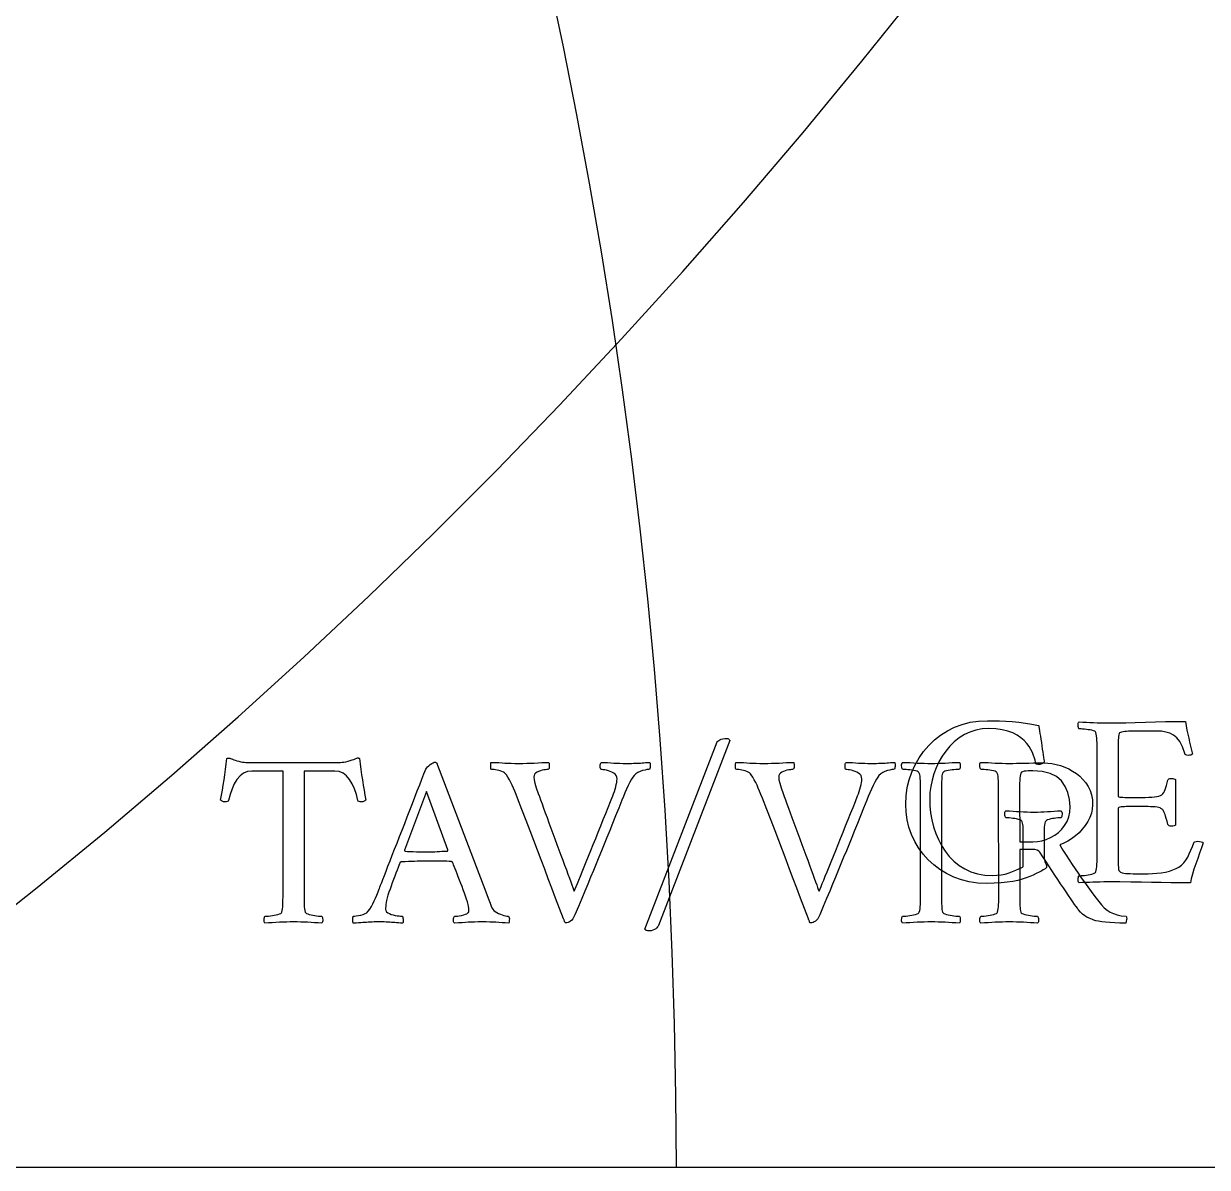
# Model space of a CAD drawing. Header units: millimetres. Extents: x -1 to 120, y -1 to 120.
# Drawn here: x 77.6 to 96.33, y 0 to 18.09 of the extents above; entities that cross this region are included whole.
import ezdxf

# ---------------------------------------------------------------- set-up
doc = ezdxf.new("R2010")
doc.units = ezdxf.units.MM
for name, color, linetype in [('CUT_OUTER', 1, 'Continuous'), ('ENGRAVE', 7, 'Continuous'), ('ENGRAVE_FINE', 8, 'Continuous'), ('TEXT', 5, 'Continuous')]:
    doc.layers.add(name, color=color, linetype=linetype)

msp = doc.modelspace()

# ---------------------------------------------------------------- linework, layer by layer
at = {"layer": 'CUT_OUTER'}
msp.add_lwpolyline([(0, 0), (120, 0), (120, 0)], dxfattribs=at)
msp.add_arc((0, 0), 120, 0, 90, dxfattribs=at)
at = {"layer": 'ENGRAVE'}
for points in [[(76.7292, 3.5691), (77.8092, 4.4245), (78.8796, 5.3023), (79.9401, 6.2021), (80.9904, 7.1238), (82.03, 8.0671), (83.0588, 9.0319), (84.0765, 10.0179), (85.0826, 11.0249), (86.0769, 12.0526), (87.0591, 13.1007), (88.029, 14.1691), (88.9862, 15.2573), (89.9305, 16.3653), (90.8617, 17.4925), (91.7794, 18.6388)], [(0, 0), (120, 0)]]:
    msp.add_lwpolyline(points, dxfattribs=at)
for radius in [116.16, 110.4, 104.88]:
    msp.add_arc((0, 0), radius, 0, 90, dxfattribs=at)
at = {"layer": 'ENGRAVE_FINE'}
for radius in [100.1586, 87.9254]:
    msp.add_arc((0, 0), radius, 0, 90, dxfattribs=at)
at = {"layer": 'TEXT'}
for points in [[(93.4146, 5.1831), (93.4146, 5.189), (93.4146, 5.1949), (93.4146, 5.2008), (93.4146, 5.2066), (93.4146, 5.2125), (93.4146, 5.2184), (93.4146, 5.2243), (93.4146, 5.2301), (93.4145, 5.2665), (93.4142, 5.3011), (93.4135, 5.3341), (93.4127, 5.3653), (93.4111, 5.3943), (93.4083, 5.4206), (93.4042, 5.4443), (93.399, 5.4652), (93.3937, 5.4763), (93.3818, 5.4862), (93.3634, 5.4949), (93.3383, 5.5024), (93.3096, 5.5088), (93.2805, 5.5142), (93.2508, 5.5186), (93.2207, 5.522), (93.1927, 5.5246), (93.1693, 5.5264), (93.1506, 5.5275), (93.1365, 5.5279), (93.1312, 5.5372), (93.1272, 5.5494), (93.1244, 5.5646), (93.1228, 5.5827), (93.1229, 5.6008), (93.1252, 5.616), (93.1298, 5.6283), (93.1365, 5.6376), (93.1948, 5.6354), (93.2521, 5.6327), (93.3084, 5.6295), (93.3637, 5.6258), (93.4186, 5.6224), (93.4734, 5.6199), (93.5283, 5.6185), (93.5831, 5.618), (93.639, 5.6185), (93.6933, 5.6199), (93.7458, 5.6224), (93.7966, 5.6258), (93.8476, 5.6295), (93.9009, 5.6327), (93.9564, 5.6354), (94.014, 5.6376), (94.0207, 5.6283), (94.0253, 5.616), (94.0276, 5.6008), (94.0277, 5.5827), (94.0261, 5.5646), (94.0233, 5.5494), (94.0193, 5.5372), (94.014, 5.5279), (94.0001, 5.5275), (93.9817, 5.5264), (93.9589, 5.5246), (93.9317, 5.522), (93.9029, 5.5186), (93.8749, 5.5142), (93.848, 5.5088), (93.8221, 5.5024), (93.7993, 5.4949), (93.7819, 5.4862), (93.7699, 5.4763), (93.7633, 5.4652), (93.7563, 5.44), (93.7511, 5.4113), (93.7475, 5.3793), (93.7457, 5.3438), (93.7448, 5.3058), (93.7442, 5.2664), (93.7438, 5.2255), (93.7437, 5.1831), (93.7437, 4.9128), (93.7449, 4.8835), (93.7486, 4.858), (93.7547, 4.8364), (93.7633, 4.8188), (93.7719, 4.8031), (93.778, 4.7875), (93.7817, 4.7718), (93.7829, 4.7561), (93.7821, 4.7485), (93.7799, 4.7414), (93.7763, 4.7348), (93.7711, 4.7287), (93.7628, 4.7219), (93.7496, 4.713), (93.7315, 4.7023), (93.7085, 4.6895), (93.6657, 4.6678), (93.6198, 4.6455), (93.5707, 4.6227), (93.5185, 4.5994), (93.4612, 4.5769), (93.397, 4.5563), (93.326, 4.5377), (93.2482, 4.5211), (93.1611, 4.5074), (93.0626, 4.4976), (92.9525, 4.4917), (92.831, 4.4898), (92.6929, 4.496), (92.5606, 4.5147), (92.4343, 4.5459), (92.3139, 4.5896), (92.2004, 4.6442), (92.095, 4.7081), (91.9976, 4.7814), (91.9084, 4.8639), (91.8281, 4.9542), (91.7576, 5.0509), (91.6969, 5.154), (91.6459, 5.2634), (91.6057, 5.3779), (91.5769, 5.496), (91.5596, 5.6178), (91.5539, 5.7433), (91.5599, 5.8764), (91.5779, 6.0053), (91.6079, 6.1301), (91.6498, 6.2506), (91.7026, 6.3658), (91.7649, 6.4744), (91.8368, 6.5764), (91.9182, 6.6718), (92.0084, 6.7588), (92.1067, 6.8358), (92.2131, 6.9028), (92.3276, 6.9597), (92.4489, 7.0051), (92.5758, 7.0375), (92.7084, 7.057), (92.8466, 7.0635), (92.9417, 7.0625), (93.0391, 7.0596), (93.1386, 7.0547), (93.2403, 7.0478), (93.3435, 7.038), (93.4475, 7.0243), (93.5521, 7.0067), (93.6575, 6.9851), (93.6584, 6.9801), (93.661, 6.9651), (93.6652, 6.94), (93.6712, 6.9048), (93.6782, 6.863), (93.6854, 6.8177), (93.6929, 6.769), (93.7006, 6.7168), (93.7083, 6.6642), (93.7158, 6.614), (93.723, 6.5662), (93.73, 6.5209), (93.736, 6.4814), (93.7403, 6.4509), (93.7429, 6.4295), (93.7437, 6.4171), (93.7437, 6.4093), (93.7398, 6.4015), (93.732, 6.3936), (93.7202, 6.3858), (93.7062, 6.3789), (93.6918, 6.374), (93.6769, 6.3711), (93.6614, 6.3701), (93.6482, 6.3708), (93.636, 6.3731), (93.6247, 6.3767), (93.6144, 6.3819), (93.6092, 6.4064), (93.6012, 6.4367), (93.5906, 6.4729), (93.5772, 6.5151), (93.5596, 6.5606), (93.5361, 6.6071), (93.5067, 6.6546), (93.4714, 6.7031), (93.429, 6.7502), (93.3779, 6.7937), (93.3183, 6.8335), (93.2501, 6.8696), (93.1718, 6.8996), (93.0817, 6.921), (92.9798, 6.9339), (92.8662, 6.9381), (92.7629, 6.9321), (92.6645, 6.9141), (92.5709, 6.8842), (92.4823, 6.8422), (92.3992, 6.79), (92.3222, 6.7295), (92.2513, 6.6607), (92.1865, 6.5836), (92.1285, 6.5001), (92.0778, 6.4122), (92.0345, 6.3199), (91.9985, 6.2232), (91.9702, 6.1242), (91.95, 6.0249), (91.9379, 5.9254), (91.9339, 5.8256), (91.9377, 5.7144), (91.949, 5.6043), (91.968, 5.4951), (91.9946, 5.3868), (92.0289, 5.2817), (92.071, 5.1817), (92.1209, 5.0868), (92.1787, 4.9971), (92.2443, 4.9143), (92.3178, 4.8404), (92.3991, 4.7752), (92.4882, 4.7189), (92.5853, 4.6735), (92.6904, 4.6411), (92.8037, 4.6216), (92.925, 4.6151), (92.9973, 4.6177), (93.0655, 4.6254), (93.1295, 4.6382), (93.1894, 4.6562), (93.2453, 4.6769), (93.2976, 4.6979), (93.3462, 4.719), (93.3911, 4.7405), (93.3998, 4.7448), (93.4063, 4.7498), (93.4106, 4.7555), (93.4127, 4.762), (93.4135, 4.7692), (93.4142, 4.7772), (93.4145, 4.7859), (93.4146, 4.7953)], [(94.7505, 7.0282), (94.8891, 7.029), (95.0345, 7.0312), (95.1868, 7.0349), (95.3459, 7.04), (95.5075, 7.0451), (95.6672, 7.0488), (95.8248, 7.051), (95.9806, 7.0517), (95.9911, 6.9807), (96.0031, 6.9127), (96.0165, 6.8476), (96.0315, 6.7854), (96.0469, 6.7242), (96.0618, 6.662), (96.0763, 6.5988), (96.0902, 6.5346), (96.0787, 6.5261), (96.0638, 6.52), (96.0454, 6.5163), (96.0236, 6.5151), (96.0011, 6.5168), (95.9845, 6.5219), (95.9737, 6.5305), (95.9688, 6.5425), (95.9343, 6.6475), (95.8934, 6.7315), (95.8461, 6.7944), (95.7925, 6.8363), (95.7333, 6.8637), (95.6691, 6.8833), (95.6001, 6.895), (95.5261, 6.899), (95.1971, 6.899), (95.1829, 6.8988), (95.1638, 6.8985), (95.1398, 6.8979), (95.1109, 6.897), (95.08, 6.8957), (95.0502, 6.8936), (95.0213, 6.8908), (94.9934, 6.8872), (94.9689, 6.8826), (94.9503, 6.8764), (94.9375, 6.8689), (94.9307, 6.8598), (94.9254, 6.8387), (94.9214, 6.8147), (94.9186, 6.7878), (94.917, 6.7579), (94.9161, 6.7264), (94.9155, 6.6943), (94.9151, 6.6617), (94.915, 6.6287), (94.915, 6.6157), (94.915, 6.6042), (94.915, 6.5941), (94.915, 6.5856), (94.915, 5.8726), (94.9182, 5.8655), (94.9277, 5.8599), (94.9437, 5.8557), (94.9659, 5.853), (94.9921, 5.8513), (95.0198, 5.8501), (95.0489, 5.8493), (95.0795, 5.8491), (95.2793, 5.8491), (95.3441, 5.8496), (95.4013, 5.8511), (95.4508, 5.8535), (95.4928, 5.8569), (95.5285, 5.8621), (95.5589, 5.8697), (95.5843, 5.8797), (95.6045, 5.8922), (95.6211, 5.9076), (95.6358, 5.9265), (95.6486, 5.9487), (95.6593, 5.9745), (95.6694, 6.0043), (95.6799, 6.0391), (95.6909, 6.0788), (95.7024, 6.1233), (95.7073, 6.1353), (95.7181, 6.1439), (95.7347, 6.149), (95.7573, 6.1507), (95.7791, 6.1495), (95.7974, 6.1458), (95.8124, 6.1397), (95.8239, 6.1312), (95.8239, 5.4103), (95.8141, 5.4035), (95.8004, 5.3986), (95.7827, 5.3957), (95.7612, 5.3947), (95.7399, 5.3964), (95.723, 5.4015), (95.7105, 5.4101), (95.7024, 5.4221), (95.6893, 5.4731), (95.6774, 5.5166), (95.6668, 5.5525), (95.6574, 5.5808), (95.6488, 5.6033), (95.6407, 5.6219), (95.6331, 5.6366), (95.626, 5.6474), (95.6188, 5.6558), (95.6108, 5.6635), (95.6022, 5.6705), (95.5927, 5.6767), (95.5798, 5.684), (95.5604, 5.69), (95.5347, 5.6947), (95.5026, 5.6983), (95.4665, 5.701), (95.4287, 5.7032), (95.3891, 5.7049), (95.3479, 5.7061), (95.3064, 5.707), (95.2661, 5.7076), (95.2271, 5.7079), (95.1892, 5.7081), (95.1629, 5.7079), (95.1349, 5.7076), (95.1051, 5.707), (95.0737, 5.7061), (95.0425, 5.7049), (95.0134, 5.7032), (94.9866, 5.701), (94.962, 5.6983), (94.9415, 5.6945), (94.9268, 5.689), (94.918, 5.6818), (94.915, 5.6728), (94.915, 4.9442), (94.915, 4.9398), (94.915, 4.9344), (94.915, 4.928), (94.915, 4.9207), (94.9151, 4.8913), (94.9155, 4.858), (94.9161, 4.8208), (94.917, 4.7796), (94.9188, 4.7412), (94.9224, 4.7121), (94.9276, 4.6922), (94.9346, 4.6817), (94.9553, 4.6693), (94.9782, 4.6597), (95.0033, 4.6527), (95.0306, 4.6484), (95.063, 4.6458), (95.1035, 4.644), (95.1521, 4.6429), (95.2088, 4.6425), (95.3929, 4.6425), (95.4613, 4.6442), (95.5291, 4.6494), (95.5964, 4.658), (95.6632, 4.67), (95.7264, 4.6851), (95.7827, 4.7033), (95.8322, 4.7243), (95.8748, 4.7483), (95.9174, 4.7788), (95.9551, 4.8154), (95.9879, 4.8581), (96.0158, 4.907), (96.041, 4.96), (96.0658, 5.0152), (96.09, 5.0726), (96.1137, 5.1322), (96.1201, 5.1425), (96.1314, 5.1498), (96.1475, 5.1542), (96.1686, 5.1557), (96.2009, 5.1542), (96.2274, 5.1498), (96.2479, 5.1425), (96.2626, 5.1322), (96.2346, 5.0526), (96.2053, 4.9706), (96.1748, 4.8861), (96.1431, 4.7992), (96.1136, 4.7143), (96.0898, 4.6357), (96.0715, 4.5635), (96.0589, 4.4976), (95.9044, 4.4981), (95.7504, 4.4995), (95.5969, 4.502), (95.4439, 4.5054), (95.2862, 4.5089), (95.1187, 4.5113), (94.9415, 4.5128), (94.7544, 4.5133), (94.6895, 4.5129), (94.6281, 4.5118), (94.57, 4.51), (94.5154, 4.5074), (94.4621, 4.5048), (94.4077, 4.503), (94.3524, 4.5019), (94.2961, 4.5015), (94.2893, 4.5108), (94.2848, 4.5231), (94.2825, 4.5382), (94.2824, 4.5563), (94.2839, 4.5745), (94.2868, 4.5896), (94.2908, 4.6019), (94.2961, 4.6112), (94.3103, 4.6116), (94.3294, 4.6127), (94.3534, 4.6145), (94.3822, 4.6171), (94.4132, 4.6206), (94.4435, 4.6254), (94.473, 4.6314), (94.5017, 4.6386), (94.5268, 4.6467), (94.5453, 4.6553), (94.5572, 4.6643), (94.5625, 4.6739), (94.5694, 4.6991), (94.5747, 4.7277), (94.5782, 4.7598), (94.5801, 4.7953), (94.5809, 4.8333), (94.5815, 4.8727), (94.5819, 4.9136), (94.582, 4.9559), (94.582, 6.5895), (94.5819, 6.632), (94.5815, 6.6732), (94.5809, 6.7133), (94.5801, 6.7521), (94.5782, 6.7884), (94.5747, 6.8211), (94.5694, 6.8501), (94.5625, 6.8755), (94.5572, 6.8865), (94.5453, 6.896), (94.5268, 6.9041), (94.5017, 6.9107), (94.473, 6.9162), (94.4435, 6.921), (94.4132, 6.925), (94.3822, 6.9283), (94.3534, 6.9309), (94.3294, 6.9328), (94.3103, 6.9339), (94.2961, 6.9342), (94.2908, 6.9435), (94.2868, 6.9558), (94.2839, 6.9709), (94.2824, 6.9891), (94.2825, 7.0072), (94.2848, 7.0224), (94.2893, 7.0346), (94.2961, 7.0439), (94.3546, 7.0418), (94.4126, 7.0395), (94.4701, 7.0369), (94.5272, 7.0341), (94.5838, 7.0315), (94.6398, 7.0297), (94.6954, 7.0286), (94.7505, 7.0282)], [(88.7216, 6.7837), (88.7326, 6.7828), (88.7421, 6.7802), (88.7502, 6.7759), (88.7568, 6.77), (88.7622, 6.7635), (88.7666, 6.7577), (88.77, 6.7527), (88.7725, 6.7484), (87.6443, 3.826), (87.6385, 3.8154), (87.6291, 3.803), (87.616, 3.7889), (87.5992, 3.7731), (87.5788, 3.7586), (87.5547, 3.7482), (87.5269, 3.7419), (87.4954, 3.7398), (87.4757, 3.7407), (87.4597, 3.7433), (87.4473, 3.7475), (87.4386, 3.7535), (87.4326, 3.7595), (87.4283, 3.7638), (87.4257, 3.7664), (87.4249, 3.7672), (88.5688, 6.7288), (88.5731, 6.7337), (88.582, 6.7406), (88.5956, 6.7494), (88.6138, 6.7602), (88.636, 6.7704), (88.6613, 6.7778), (88.6898, 6.7822), (88.7216, 6.7837)], [(82.6104, 6.4037), (82.6356, 6.4049), (82.6642, 6.4086), (82.6963, 6.4147), (82.7318, 6.4233), (82.7666, 6.4328), (82.7965, 6.4419), (82.8214, 6.4504), (82.8415, 6.4585), (82.856, 6.4654), (82.868, 6.4703), (82.8775, 6.4732), (82.8846, 6.4742), (82.8907, 6.4737), (82.8973, 6.4722), (82.9044, 6.4698), (82.912, 6.4664), (82.9222, 6.3789), (82.9331, 6.293), (82.9447, 6.2085), (82.9571, 6.1255), (82.9702, 6.044), (82.984, 5.9639), (82.9986, 5.8853), (83.0139, 5.8082), (83.0092, 5.8041), (83.0031, 5.7994), (82.9955, 5.7943), (82.9865, 5.7886), (82.9762, 5.7837), (82.9649, 5.7808), (82.9527, 5.7798), (82.9394, 5.7808), (82.9199, 5.782), (82.9042, 5.7857), (82.8924, 5.7918), (82.8846, 5.8004), (82.8618, 5.8961), (82.8327, 5.9835), (82.7972, 6.0626), (82.7553, 6.1334), (82.7068, 6.1916), (82.6515, 6.2333), (82.5893, 6.2582), (82.5203, 6.2666), (82.0345, 6.2666), (82.0345, 4.3157), (82.0346, 4.2733), (82.035, 4.2324), (82.0356, 4.193), (82.0365, 4.1551), (82.0383, 4.1196), (82.0419, 4.0875), (82.0471, 4.0589), (82.0541, 4.0336), (82.061, 4.0241), (82.0737, 4.015), (82.0923, 4.0065), (82.1168, 3.9984), (82.1446, 3.9912), (82.1731, 3.9852), (82.2024, 3.9804), (82.2324, 3.9768), (82.2604, 3.9743), (82.2838, 3.9724), (82.3025, 3.9713), (82.3166, 3.971), (82.3218, 3.9617), (82.3259, 3.9494), (82.3287, 3.9342), (82.3303, 3.9161), (82.3302, 3.898), (82.3278, 3.8828), (82.3233, 3.8706), (82.3166, 3.8613), (82.2584, 3.8651), (82.2015, 3.8686), (82.1458, 3.8719), (82.0913, 3.875), (82.0371, 3.8775), (81.9821, 3.8794), (81.9264, 3.8805), (81.87, 3.8809), (81.8149, 3.8805), (81.7593, 3.8794), (81.7033, 3.8775), (81.6467, 3.875), (81.5896, 3.8719), (81.5321, 3.8686), (81.4741, 3.8651), (81.4156, 3.8613), (81.4088, 3.8706), (81.4043, 3.8828), (81.402, 3.898), (81.4019, 3.9161), (81.4034, 3.9342), (81.4063, 3.9494), (81.4103, 3.9617), (81.4156, 3.971), (81.4298, 3.9713), (81.4489, 3.9724), (81.4729, 3.9743), (81.5018, 3.9768), (81.5327, 3.9804), (81.563, 3.9852), (81.5925, 3.9912), (81.6212, 3.9984), (81.6463, 4.0065), (81.6648, 4.015), (81.6767, 4.0241), (81.682, 4.0336), (81.6889, 4.0589), (81.6942, 4.0875), (81.6977, 4.1196), (81.6996, 4.1551), (81.7004, 4.193), (81.7011, 4.2324), (81.7014, 4.2733), (81.7015, 4.3157), (81.7015, 6.2666), (81.2079, 6.2666), (81.1389, 6.2582), (81.0767, 6.2333), (81.0214, 6.1916), (80.9729, 6.1334), (80.9308, 6.0626), (80.8946, 5.9835), (80.8642, 5.8961), (80.8397, 5.8004), (80.8319, 5.7918), (80.8201, 5.7857), (80.8045, 5.782), (80.7849, 5.7808), (80.7718, 5.7798), (80.7599, 5.7808), (80.7492, 5.7837), (80.7398, 5.7886), (80.7316, 5.7943), (80.7246, 5.7994), (80.7189, 5.8041), (80.7144, 5.8082), (80.7295, 5.8853), (80.7437, 5.9639), (80.757, 6.044), (80.7692, 6.1255), (80.7807, 6.2085), (80.7917, 6.293), (80.8022, 6.3789), (80.8123, 6.4664), (80.8226, 6.4694), (80.8338, 6.4708), (80.8461, 6.4704), (80.8593, 6.4683), (80.8723, 6.4652), (80.8838, 6.4619), (80.8938, 6.4584), (80.9024, 6.4546), (80.9219, 6.4466), (80.945, 6.4384), (80.9718, 6.43), (81.0023, 6.4213), (81.0335, 6.4136), (81.0625, 6.4081), (81.0893, 6.4048), (81.1139, 6.4037)], [(83.2254, 4.4058), (83.2277, 4.4118), (83.2347, 4.4298), (83.2464, 4.4598), (83.2626, 4.5018), (83.2828, 4.554), (83.3062, 4.6149), (83.3328, 4.6843), (83.3625, 4.7623), (83.395, 4.8469), (83.4296, 4.9361), (83.4665, 5.03), (83.5055, 5.1286), (83.5458, 5.2302), (83.5863, 5.3332), (83.6271, 5.4378), (83.6681, 5.5438), (83.7089, 5.6494), (83.7489, 5.7529), (83.7882, 5.8541), (83.8267, 5.9532), (83.8638, 6.0482), (83.8987, 6.1373), (83.9314, 6.2205), (83.9619, 6.2979), (83.9721, 6.3141), (83.9869, 6.3312), (84.0063, 6.3493), (84.0304, 6.3684), (84.0553, 6.3856), (84.077, 6.3978), (84.0955, 6.4051), (84.1108, 6.4076), (84.1143, 6.4075), (84.1171, 6.4071), (84.1192, 6.4065), (84.1205, 6.4056), (84.1219, 6.4045), (84.124, 6.4032), (84.1268, 6.4016), (84.1303, 6.3998), (84.9099, 4.3549), (84.9483, 4.254), (84.9775, 4.1786), (84.9973, 4.1286), (85.0078, 4.1041), (85.02, 4.0833), (85.0367, 4.064), (85.0582, 4.0461), (85.0842, 4.0297), (85.1126, 4.0151), (85.141, 4.0028), (85.1694, 3.9926), (85.1978, 3.9847), (85.2237, 3.9787), (85.2444, 3.9744), (85.2599, 3.9718), (85.2703, 3.971), (85.2769, 3.9598), (85.2811, 3.946), (85.2828, 3.9295), (85.2821, 3.9102), (85.2801, 3.8917), (85.2781, 3.8774), (85.2762, 3.8673), (85.2742, 3.8613), (85.2189, 3.8651), (85.1665, 3.8686), (85.117, 3.8719), (85.0705, 3.875), (85.0233, 3.8775), (84.9716, 3.8794), (84.9155, 3.8805), (84.8551, 3.8809), (84.7913, 3.8805), (84.7331, 3.8794), (84.6806, 3.8775), (84.6337, 3.875), (84.5868, 3.8719), (84.5343, 3.8686), (84.4762, 3.8651), (84.4124, 3.8613), (84.4057, 3.8706), (84.4011, 3.8828), (84.3988, 3.898), (84.3987, 3.9161), (84.4005, 3.9342), (84.4041, 3.9494), (84.4093, 3.9617), (84.4163, 3.971), (84.4364, 3.9718), (84.4614, 3.9744), (84.4912, 3.9787), (84.526, 3.9847), (84.5603, 3.9921), (84.5887, 4.0008), (84.6112, 4.0107), (84.6279, 4.0219), (84.6347, 4.0312), (84.6396, 4.0434), (84.6425, 4.0586), (84.6435, 4.0767), (84.6419, 4.0974), (84.6372, 4.1242), (84.6292, 4.1572), (84.6181, 4.1962), (84.6045, 4.2397), (84.5892, 4.2858), (84.5722, 4.3347), (84.5534, 4.3862), (84.5338, 4.4387), (84.5142, 4.4905), (84.4947, 4.5416), (84.4751, 4.5919), (84.4563, 4.6396), (84.4393, 4.6829), (84.424, 4.7219), (84.4104, 4.7564), (84.3993, 4.7847), (84.3913, 4.8049), (84.3866, 4.817), (84.385, 4.821), (84.3845, 4.8215), (84.383, 4.823), (84.3806, 4.8254), (84.3771, 4.8289), (84.3732, 4.8323), (84.3693, 4.8347), (84.3654, 4.8362), (84.3615, 4.8367), (84.3304, 4.8384), (84.2959, 4.8396), (84.2579, 4.8404), (84.2165, 4.8406), (84.1742, 4.8406), (84.1333, 4.8406), (84.0939, 4.8406), (84.0559, 4.8406), (84.0461, 4.8406), (84.0363, 4.8406), (84.0265, 4.8406), (84.0167, 4.8406), (84.0072, 4.8406), (83.9981, 4.8406), (83.9896, 4.8406), (83.9815, 4.8406), (83.9249, 4.8405), (83.8728, 4.8401), (83.825, 4.8395), (83.7817, 4.8387), (83.7376, 4.8373), (83.6877, 4.8352), (83.6318, 4.8324), (83.5701, 4.8289), (83.5679, 4.8285), (83.5653, 4.8274), (83.5621, 4.8256), (83.5584, 4.823), (83.555, 4.8204), (83.5525, 4.8186), (83.5511, 4.8175), (83.5506, 4.8171), (83.5487, 4.8122), (83.5432, 4.7975), (83.534, 4.773), (83.5212, 4.7388), (83.5058, 4.6978), (83.4889, 4.6531), (83.4705, 4.6047), (83.4507, 4.5527), (83.4307, 4.4997), (83.412, 4.4484), (83.3945, 4.3988), (83.3782, 4.3509), (83.3622, 4.3039), (83.3493, 4.2608), (83.3396, 4.2217), (83.3331, 4.1864), (83.3289, 4.1548), (83.3258, 4.1267), (83.324, 4.1019), (83.3234, 4.0806), (83.3271, 4.0602), (83.3385, 4.042), (83.3575, 4.0259), (83.3841, 4.0121), (83.4147, 4.0005), (83.4458, 3.991), (83.4774, 3.9838), (83.5094, 3.9788), (83.5387, 3.9754), (83.5618, 3.9729), (83.5788, 3.9714), (83.5897, 3.971), (83.5934, 3.965), (83.5966, 3.9548), (83.5993, 3.9405), (83.6015, 3.922), (83.6027, 3.9028), (83.6025, 3.8862), (83.6008, 3.8724), (83.5976, 3.8613), (83.5617, 3.8632), (83.5285, 3.8652), (83.498, 3.8671), (83.4703, 3.8691), (83.4438, 3.8711), (83.4174, 3.873), (83.3909, 3.875), (83.3645, 3.8769), (83.336, 3.8787), (83.3033, 3.8799), (83.2664, 3.8806), (83.2254, 3.8809), (83.184, 3.8806), (83.1461, 3.8799), (83.1116, 3.8787), (83.0805, 3.8769), (83.0511, 3.875), (83.0217, 3.873), (82.9923, 3.8711), (82.9629, 3.8691), (82.9316, 3.8671), (82.8964, 3.8652), (82.8572, 3.8632), (82.8141, 3.8613), (82.8107, 3.8673), (82.8082, 3.8774), (82.8067, 3.8917), (82.8063, 3.9102), (82.8067, 3.9295), (82.8082, 3.946), (82.8107, 3.9598), (82.8141, 3.971), (82.8348, 3.9721), (82.8616, 3.9754), (82.8945, 3.9809), (82.9336, 3.9886), (82.9721, 3.9987), (83.0036, 4.0116), (83.028, 4.0271), (83.0452, 4.0454), (83.0735, 4.0837), (83.0996, 4.1242), (83.1234, 4.1669), (83.1451, 4.2119), (83.1656, 4.2585), (83.1858, 4.3064), (83.2057, 4.3555), (83.2254, 4.4058)], [(85.4348, 6.388), (85.497, 6.3884), (85.5582, 6.3895), (85.6185, 6.3913), (85.6777, 6.3939), (85.7362, 6.3967), (85.7943, 6.3993), (85.8518, 6.4016), (85.9088, 6.4037), (85.9122, 6.394), (85.9142, 6.3807), (85.9151, 6.3636), (85.9147, 6.343), (85.9131, 6.323), (85.9103, 6.3082), (85.9063, 6.2985), (85.901, 6.294), (85.8906, 6.2934), (85.8751, 6.2915), (85.8544, 6.2885), (85.8285, 6.2842), (85.8005, 6.2783), (85.7732, 6.2705), (85.7466, 6.2607), (85.7208, 6.2489), (85.6985, 6.2344), (85.6826, 6.2161), (85.6731, 6.1942), (85.6699, 6.1686), (85.6743, 6.129), (85.6875, 6.0726), (85.7096, 5.9997), (85.7404, 5.9101), (85.7574, 5.8634), (85.7771, 5.8097), (85.7995, 5.7489), (85.8246, 5.6809), (85.8517, 5.6076), (85.88, 5.5306), (85.9095, 5.4499), (85.9402, 5.3656), (85.9717, 5.2794), (86.0034, 5.1932), (86.0353, 5.107), (86.0675, 5.0208), (86.0991, 4.9364), (86.1292, 4.8553), (86.1579, 4.7777), (86.185, 4.7035), (86.2102, 4.6343), (86.233, 4.5718), (86.2533, 4.5158), (86.2712, 4.4665), (86.286, 4.4257), (86.2972, 4.3955), (86.3046, 4.3758), (86.3084, 4.3666), (86.3145, 4.38), (86.3251, 4.4043), (86.34, 4.4397), (86.3594, 4.4861), (86.3822, 4.5416), (86.4078, 4.6041), (86.4361, 4.6738), (86.4671, 4.7505), (86.5003, 4.8329), (86.5351, 4.9195), (86.5717, 5.0102), (86.6101, 5.105), (86.6494, 5.2024), (86.6889, 5.3004), (86.7287, 5.3992), (86.7687, 5.4987), (86.8083, 5.5972), (86.8466, 5.6927), (86.8837, 5.7852), (86.9195, 5.8748), (86.9328, 5.9086), (86.945, 5.9434), (86.9563, 5.9791), (86.9666, 6.0158), (86.9751, 6.0516), (86.9812, 6.0844), (86.9849, 6.1143), (86.9861, 6.1412), (86.9828, 6.1706), (86.9729, 6.196), (86.9564, 6.2176), (86.9333, 6.2352), (86.9063, 6.2497), (86.8784, 6.2617), (86.8495, 6.2712), (86.8196, 6.2783), (86.7916, 6.2835), (86.7682, 6.2871), (86.7495, 6.2893), (86.7354, 6.2901), (86.7286, 6.2963), (86.7237, 6.3072), (86.7207, 6.3228), (86.7198, 6.343), (86.7207, 6.3636), (86.7237, 6.3807), (86.7286, 6.394), (86.7354, 6.4037), (86.7876, 6.4016), (86.8383, 6.3993), (86.8875, 6.3967), (86.9352, 6.3939), (86.983, 6.3913), (87.0322, 6.3895), (87.0829, 6.3884), (87.135, 6.388), (87.1777, 6.3881), (87.2158, 6.3885), (87.2492, 6.3891), (87.278, 6.39), (87.3043, 6.3911), (87.3304, 6.3924), (87.3562, 6.394), (87.3818, 6.3958), (87.4087, 6.3978), (87.4386, 6.3998), (87.4714, 6.4017), (87.5072, 6.4037), (87.5103, 6.3939), (87.5121, 6.3802), (87.5123, 6.3625), (87.5111, 6.341), (87.5089, 6.3204), (87.5062, 6.3057), (87.503, 6.2969), (87.4993, 6.294), (87.4838, 6.2928), (87.4606, 6.2891), (87.4299, 6.283), (87.3916, 6.2744), (87.3516, 6.2622), (87.3157, 6.245), (87.284, 6.223), (87.2564, 6.196), (87.2375, 6.1714), (87.2158, 6.1368), (87.1914, 6.0921), (87.1644, 6.0374), (87.1368, 5.9783), (87.111, 5.9204), (87.0869, 5.8637), (87.0645, 5.8082), (87.0127, 5.6797), (86.9631, 5.5565), (86.9157, 5.4388), (86.8706, 5.3264), (86.8267, 5.2177), (86.7834, 5.1109), (86.7406, 5.0061), (86.6982, 4.9033), (86.6557, 4.8005), (86.6125, 4.6957), (86.5686, 4.5889), (86.5239, 4.4802), (86.4774, 4.3676), (86.4279, 4.2491), (86.3755, 4.1247), (86.3202, 3.9945), (86.3041, 3.9602), (86.2874, 3.9318), (86.2699, 3.9093), (86.2516, 3.8926), (86.2329, 3.8806), (86.2139, 3.872), (86.1947, 3.8669), (86.1752, 3.8652), (86.1696, 3.8668), (86.1645, 3.8715), (86.1598, 3.8795), (86.1556, 3.8906), (86.1517, 3.9025), (86.1478, 3.9127), (86.1439, 3.9211), (86.14, 3.9279), (86.0764, 4.0955), (86.0151, 4.2574), (85.956, 4.4137), (85.8991, 4.5644), (85.843, 4.7129), (85.7864, 4.8627), (85.7294, 5.0136), (85.6718, 5.1658), (85.6122, 5.3225), (85.5489, 5.487), (85.482, 5.6594), (85.4113, 5.8396), (85.3899, 5.8949), (85.3687, 5.9473), (85.3478, 5.9967), (85.3271, 6.0433), (85.3059, 6.0873), (85.2835, 6.1295), (85.2599, 6.1696), (85.2351, 6.2078), (85.2233, 6.2227), (85.2076, 6.2362), (85.188, 6.2482), (85.1645, 6.2587), (85.1392, 6.2678), (85.1141, 6.2754), (85.0893, 6.2815), (85.0646, 6.2861), (85.0418, 6.2896), (85.022, 6.292), (85.0055, 6.2935), (84.9922, 6.294), (84.9905, 6.2973), (84.9892, 6.3072), (84.9885, 6.3237), (84.9883, 6.3469), (84.9885, 6.3703), (84.9892, 6.3875), (84.9905, 6.3987), (84.9922, 6.4037), (85.056, 6.4016), (85.1141, 6.3993), (85.1666, 6.3967), (85.2135, 6.3939), (85.2604, 6.3913), (85.3129, 6.3895), (85.3711, 6.3884), (85.4348, 6.388)], [(89.3092, 6.388), (89.3714, 6.3884), (89.4326, 6.3895), (89.4928, 6.3913), (89.552, 6.3939), (89.6106, 6.3967), (89.6686, 6.3993), (89.7261, 6.4016), (89.7832, 6.4037), (89.7865, 6.394), (89.7886, 6.3807), (89.7894, 6.3636), (89.7891, 6.343), (89.7875, 6.323), (89.7846, 6.3082), (89.7806, 6.2985), (89.7753, 6.294), (89.7649, 6.2934), (89.7494, 6.2915), (89.7287, 6.2885), (89.7029, 6.2842), (89.6748, 6.2783), (89.6475, 6.2705), (89.621, 6.2607), (89.5951, 6.2489), (89.5729, 6.2344), (89.5569, 6.2161), (89.5474, 6.1942), (89.5442, 6.1686), (89.5486, 6.129), (89.5618, 6.0726), (89.5839, 5.9997), (89.6147, 5.9101), (89.6317, 5.8634), (89.6515, 5.8097), (89.6739, 5.7489), (89.699, 5.6809), (89.726, 5.6076), (89.7543, 5.5306), (89.7838, 5.4499), (89.8145, 5.3656), (89.846, 5.2794), (89.8777, 5.1932), (89.9096, 5.107), (89.9418, 5.0208), (89.9734, 4.9364), (90.0035, 4.8553), (90.0322, 4.7777), (90.0594, 4.7035), (90.0846, 4.6343), (90.1073, 4.5718), (90.1277, 4.5158), (90.1455, 4.4665), (90.1604, 4.4257), (90.1715, 4.3955), (90.179, 4.3758), (90.1828, 4.3666), (90.1889, 4.38), (90.1994, 4.4043), (90.2143, 4.4397), (90.2337, 4.4861), (90.2566, 4.5416), (90.2822, 4.6041), (90.3104, 4.6738), (90.3414, 4.7505), (90.3746, 4.8329), (90.4095, 4.9195), (90.4461, 5.0102), (90.4844, 5.105), (90.5237, 5.2024), (90.5632, 5.3004), (90.603, 5.3992), (90.6431, 5.4987), (90.6826, 5.5972), (90.7209, 5.6927), (90.758, 5.7852), (90.7939, 5.8748), (90.8071, 5.9086), (90.8193, 5.9434), (90.8306, 5.9791), (90.8409, 6.0158), (90.8494, 6.0516), (90.8556, 6.0844), (90.8592, 6.1143), (90.8605, 6.1412), (90.8572, 6.1706), (90.8472, 6.196), (90.8307, 6.2176), (90.8076, 6.2352), (90.7806, 6.2497), (90.7527, 6.2617), (90.7238, 6.2712), (90.694, 6.2783), (90.6659, 6.2835), (90.6426, 6.2871), (90.6238, 6.2893), (90.6098, 6.2901), (90.6029, 6.2963), (90.598, 6.3072), (90.5951, 6.3228), (90.5941, 6.343), (90.5951, 6.3636), (90.598, 6.3807), (90.6029, 6.394), (90.6098, 6.4037), (90.6619, 6.4016), (90.7126, 6.3993), (90.7618, 6.3967), (90.8095, 6.3939), (90.8573, 6.3913), (90.9065, 6.3895), (90.9572, 6.3884), (91.0093, 6.388), (91.0521, 6.3881), (91.0901, 6.3885), (91.1235, 6.3891), (91.1523, 6.39), (91.1786, 6.3911), (91.2047, 6.3924), (91.2305, 6.394), (91.2561, 6.3958), (91.2831, 6.3978), (91.3129, 6.3998), (91.3457, 6.4017), (91.3815, 6.4037), (91.3847, 6.3939), (91.3864, 6.3802), (91.3866, 6.3625), (91.3854, 6.341), (91.3832, 6.3204), (91.3805, 6.3057), (91.3773, 6.2969), (91.3736, 6.294), (91.3581, 6.2928), (91.335, 6.2891), (91.3042, 6.283), (91.2659, 6.2744), (91.2259, 6.2622), (91.19, 6.245), (91.1583, 6.223), (91.1308, 6.196), (91.1118, 6.1714), (91.0901, 6.1368), (91.0658, 6.0921), (91.0387, 6.0374), (91.0112, 5.9783), (90.9853, 5.9204), (90.9612, 5.8637), (90.9388, 5.8082), (90.887, 5.6797), (90.8375, 5.5565), (90.7901, 5.4388), (90.7449, 5.3264), (90.7011, 5.2177), (90.6577, 5.1109), (90.6149, 5.0061), (90.5725, 4.9033), (90.5301, 4.8005), (90.4868, 4.6957), (90.4429, 4.5889), (90.3982, 4.4802), (90.3517, 4.3676), (90.3022, 4.2491), (90.2498, 4.1247), (90.1945, 3.9945), (90.1785, 3.9602), (90.1617, 3.9318), (90.1442, 3.9093), (90.126, 3.8926), (90.1072, 3.8806), (90.0882, 3.872), (90.069, 3.8669), (90.0496, 3.8652), (90.0439, 3.8668), (90.0388, 3.8715), (90.0341, 3.8795), (90.03, 3.8906), (90.0261, 3.9025), (90.0221, 3.9127), (90.0182, 3.9211), (90.0143, 3.9279), (89.9508, 4.0955), (89.8894, 4.2574), (89.8303, 4.4137), (89.7734, 4.5644), (89.7173, 4.7129), (89.6608, 4.8627), (89.6037, 5.0136), (89.5462, 5.1658), (89.4866, 5.3225), (89.4233, 5.487), (89.3563, 5.6594), (89.2857, 5.8396), (89.2642, 5.8949), (89.2431, 5.9473), (89.2221, 5.9967), (89.2014, 6.0433), (89.1803, 6.0873), (89.1579, 6.1295), (89.1342, 6.1696), (89.1094, 6.2078), (89.0976, 6.2227), (89.082, 6.2362), (89.0624, 6.2482), (89.0389, 6.2587), (89.0135, 6.2678), (88.9884, 6.2754), (88.9636, 6.2815), (88.939, 6.2861), (88.9161, 6.2896), (88.8964, 6.292), (88.8798, 6.2935), (88.8665, 6.294), (88.8648, 6.2973), (88.8636, 6.3072), (88.8628, 6.3237), (88.8626, 6.3469), (88.8628, 6.3703), (88.8636, 6.3875), (88.8648, 6.3987), (88.8665, 6.4037), (88.9303, 6.4016), (88.9884, 6.3993), (89.0409, 6.3967), (89.0878, 6.3939), (89.1347, 6.3913), (89.1872, 6.3895), (89.2454, 6.3884), (89.3092, 6.388)], [(91.9573, 6.388), (92.0138, 6.3884), (92.0695, 6.3895), (92.1244, 6.3913), (92.1787, 6.3939), (92.2332, 6.3967), (92.2889, 6.3993), (92.3458, 6.4016), (92.4039, 6.4037), (92.4107, 6.3944), (92.4152, 6.3821), (92.4175, 6.3669), (92.4176, 6.3488), (92.416, 6.3307), (92.4132, 6.3155), (92.4092, 6.3033), (92.4039, 6.294), (92.3897, 6.2936), (92.3706, 6.2925), (92.3466, 6.2907), (92.3177, 6.2881), (92.2869, 6.2848), (92.257, 6.2808), (92.2281, 6.276), (92.2002, 6.2705), (92.1757, 6.2639), (92.1571, 6.2558), (92.1444, 6.2462), (92.1375, 6.2352), (92.1323, 6.2142), (92.1282, 6.1902), (92.1254, 6.1632), (92.1238, 6.1334), (92.123, 6.1013), (92.1224, 6.0678), (92.122, 6.0327), (92.1219, 5.9963), (92.1219, 5.9904), (92.1219, 5.9845), (92.1219, 5.9786), (92.1219, 5.9728), (92.1219, 5.9669), (92.1219, 5.961), (92.1219, 5.9551), (92.1219, 5.9493), (92.1219, 4.3157), (92.1219, 4.3098), (92.1219, 4.3039), (92.1219, 4.2981), (92.1219, 4.2922), (92.1219, 4.2863), (92.1219, 4.2804), (92.1219, 4.2746), (92.1219, 4.2687), (92.122, 4.2323), (92.1224, 4.1977), (92.123, 4.1647), (92.1238, 4.1335), (92.1254, 4.1045), (92.1282, 4.0782), (92.1323, 4.0546), (92.1375, 4.0336), (92.1444, 4.0241), (92.1571, 4.015), (92.1757, 4.0065), (92.2002, 3.9984), (92.2281, 3.9912), (92.257, 3.9852), (92.2869, 3.9804), (92.3177, 3.9768), (92.3466, 3.9743), (92.3706, 3.9724), (92.3897, 3.9713), (92.4039, 3.971), (92.4092, 3.9617), (92.4132, 3.9494), (92.416, 3.9342), (92.4176, 3.9161), (92.4175, 3.898), (92.4152, 3.8828), (92.4107, 3.8706), (92.4039, 3.8613), (92.3458, 3.8651), (92.2889, 3.8686), (92.2332, 3.8719), (92.1787, 3.875), (92.1244, 3.8775), (92.0695, 3.8794), (92.0138, 3.8805), (91.9573, 3.8809), (91.9023, 3.8805), (91.8467, 3.8794), (91.7906, 3.8775), (91.7341, 3.875), (91.677, 3.8719), (91.6195, 3.8686), (91.5614, 3.8651), (91.5029, 3.8613), (91.4962, 3.8706), (91.4917, 3.8828), (91.4893, 3.898), (91.4892, 3.9161), (91.4908, 3.9342), (91.4936, 3.9494), (91.4977, 3.9617), (91.5029, 3.971), (91.5171, 3.9713), (91.5362, 3.9724), (91.5602, 3.9743), (91.5891, 3.9768), (91.6201, 3.9804), (91.6503, 3.9852), (91.6798, 3.9912), (91.7086, 3.9984), (91.7337, 4.0065), (91.7522, 4.015), (91.764, 4.0241), (91.7693, 4.0336), (91.7763, 4.0589), (91.7816, 4.0875), (91.7851, 4.1196), (91.7869, 4.1551), (91.7878, 4.193), (91.7884, 4.2324), (91.7888, 4.2733), (91.7889, 4.3157), (91.7889, 5.9493), (91.7888, 5.9917), (91.7884, 6.033), (91.7878, 6.073), (91.7869, 6.1118), (91.7851, 6.1482), (91.7816, 6.1809), (91.7763, 6.2099), (91.7693, 6.2352), (91.764, 6.2462), (91.7522, 6.2558), (91.7337, 6.2639), (91.7086, 6.2705), (91.6798, 6.276), (91.6503, 6.2808), (91.6201, 6.2848), (91.5891, 6.2881), (91.5602, 6.2907), (91.5362, 6.2925), (91.5171, 6.2936), (91.5029, 6.294), (91.4977, 6.3033), (91.4936, 6.3155), (91.4908, 6.3307), (91.4892, 6.3488), (91.4893, 6.3669), (91.4917, 6.3821), (91.4962, 6.3944), (91.5029, 6.4037), (91.5614, 6.4016), (91.6195, 6.3993), (91.677, 6.3967), (91.7341, 6.3939), (91.7906, 6.3913), (91.8467, 6.3895), (91.9023, 6.3884), (91.9573, 6.388)], [(93.7359, 6.3958), (93.801, 6.3931), (93.8671, 6.3851), (93.9342, 6.3716), (94.0022, 6.3527), (94.0694, 6.3288), (94.134, 6.2999), (94.1958, 6.2661), (94.2549, 6.2274), (94.3099, 6.1837), (94.3592, 6.1348), (94.4029, 6.0809), (94.441, 6.0217), (94.4718, 5.9575), (94.4939, 5.888), (94.5071, 5.8135), (94.5115, 5.7338), (94.5067, 5.6657), (94.4924, 5.5986), (94.4685, 5.5325), (94.4351, 5.4674), (94.3942, 5.4047), (94.3479, 5.346), (94.2963, 5.2911), (94.2392, 5.2402), (94.1789, 5.1947), (94.1173, 5.156), (94.0545, 5.1241), (93.9905, 5.0992), (94.0409, 5.0167), (94.0904, 4.9376), (94.1389, 4.8619), (94.1864, 4.7897), (94.2339, 4.7193), (94.2823, 4.6492), (94.3318, 4.5793), (94.3822, 4.5096), (94.4346, 4.4382), (94.49, 4.3632), (94.5482, 4.2845), (94.6094, 4.2021), (94.6514, 4.1507), (94.6951, 4.1061), (94.7405, 4.0684), (94.7877, 4.0376), (94.8395, 4.0128), (94.8988, 3.9935), (94.9658, 3.9795), (95.0404, 3.971), (95.0467, 3.9614), (95.0501, 3.9484), (95.0506, 3.932), (95.0482, 3.9122), (95.0445, 3.8929), (95.0413, 3.8779), (95.0386, 3.8674), (95.0364, 3.8613), (94.9445, 3.8621), (94.8606, 3.8647), (94.7849, 3.869), (94.7172, 3.875), (94.6578, 3.8822), (94.607, 3.8902), (94.5648, 3.8988), (94.5311, 3.9083), (94.5095, 3.9172), (94.4841, 3.9284), (94.4547, 3.9417), (94.4214, 3.9572), (94.3864, 3.9772), (94.3519, 4.0038), (94.3178, 4.0369), (94.2843, 4.0767), (94.2701, 4.0961), (94.251, 4.1228), (94.227, 4.1568), (94.1981, 4.1982), (94.1653, 4.2457), (94.1296, 4.2981), (94.0909, 4.3554), (94.0492, 4.4175), (94.0054, 4.4833), (93.9601, 4.5512), (93.9134, 4.6214), (93.8651, 4.6937), (93.8166, 4.7668), (93.7692, 4.8392), (93.7226, 4.9108), (93.6771, 4.9816), (93.658, 5.0022), (93.632, 5.0169), (93.5992, 5.0257), (93.5596, 5.0287), (93.3598, 5.0287), (93.3598, 4.3157), (93.3598, 4.3098), (93.3598, 4.3039), (93.3598, 4.2981), (93.3598, 4.2922), (93.3598, 4.2863), (93.3598, 4.2804), (93.3598, 4.2746), (93.3598, 4.2687), (93.3599, 4.2323), (93.3603, 4.1977), (93.3609, 4.1647), (93.3617, 4.1335), (93.3633, 4.1045), (93.3661, 4.0782), (93.3702, 4.0546), (93.3755, 4.0336), (93.3823, 4.0241), (93.395, 4.015), (93.4136, 4.0065), (93.4381, 3.9984), (93.466, 3.9912), (93.4949, 3.9852), (93.5248, 3.9804), (93.5557, 3.9768), (93.5845, 3.9743), (93.6085, 3.9724), (93.6276, 3.9713), (93.6418, 3.971), (93.6471, 3.9617), (93.6511, 3.9494), (93.654, 3.9342), (93.6555, 3.9161), (93.6554, 3.898), (93.6531, 3.8828), (93.6486, 3.8706), (93.6418, 3.8613), (93.5837, 3.8651), (93.5268, 3.8686), (93.4711, 3.8719), (93.4166, 3.875), (93.3624, 3.8775), (93.3074, 3.8794), (93.2517, 3.8805), (93.1952, 3.8809), (93.1402, 3.8805), (93.0846, 3.8794), (93.0285, 3.8775), (92.972, 3.875), (92.9149, 3.8719), (92.8574, 3.8686), (92.7993, 3.8651), (92.7408, 3.8613), (92.7341, 3.8706), (92.7296, 3.8828), (92.7272, 3.898), (92.7271, 3.9161), (92.7287, 3.9342), (92.7315, 3.9494), (92.7356, 3.9617), (92.7408, 3.971), (92.755, 3.9713), (92.7741, 3.9724), (92.7981, 3.9743), (92.827, 3.9768), (92.858, 3.9804), (92.8882, 3.9852), (92.9177, 3.9912), (92.9465, 3.9984), (92.9716, 4.0065), (92.9901, 4.015), (93.0019, 4.0241), (93.0072, 4.0336), (93.0142, 4.0589), (93.0195, 4.0875), (93.023, 4.1196), (93.0248, 4.1551), (93.0257, 4.193), (93.0263, 4.2324), (93.0267, 4.2733), (93.0268, 4.3157), (93.0229, 5.9493), (93.0228, 5.9917), (93.0224, 6.033), (93.0218, 6.073), (93.0209, 6.1118), (93.0191, 6.1482), (93.0155, 6.1809), (93.0103, 6.2099), (93.0033, 6.2352), (92.998, 6.2462), (92.9862, 6.2558), (92.9677, 6.2639), (92.9426, 6.2705), (92.9139, 6.276), (92.8848, 6.2808), (92.8552, 6.2848), (92.8251, 6.2881), (92.797, 6.2907), (92.7736, 6.2925), (92.7549, 6.2936), (92.7408, 6.294), (92.7356, 6.3033), (92.7315, 6.3155), (92.7287, 6.3307), (92.7271, 6.3488), (92.7272, 6.3669), (92.7296, 6.3821), (92.7341, 6.3944), (92.7408, 6.4037), (92.7992, 6.4016), (92.8569, 6.3993), (92.9138, 6.3967), (92.97, 6.3939), (93.0257, 6.3913), (93.0812, 6.3895), (93.1364, 6.3884), (93.1913, 6.388), (93.2492, 6.3882), (93.3093, 6.389), (93.3717, 6.3902), (93.4362, 6.3919), (93.5041, 6.3936), (93.5767, 6.3949), (93.654, 6.3956), (93.7359, 6.3958)], [(94.155, 5.6985), (94.1466, 5.8183), (94.1212, 5.9267), (94.079, 6.0239), (94.0199, 6.1099), (93.9409, 6.1801), (93.8392, 6.2303), (93.7147, 6.2604), (93.5674, 6.2705), (93.5474, 6.2702), (93.5228, 6.2695), (93.4936, 6.2683), (93.4597, 6.2666), (93.4272, 6.2631), (93.4024, 6.2568), (93.3851, 6.2475), (93.3755, 6.2352), (93.3685, 6.2145), (93.3632, 6.1877), (93.3597, 6.1548), (93.3578, 6.1157), (93.357, 6.0735), (93.3564, 6.031), (93.356, 5.9883), (93.3559, 5.9453), (93.3598, 5.1462), (93.5635, 5.1462), (93.6371, 5.1505), (93.7089, 5.1633), (93.7791, 5.1847), (93.8475, 5.2147), (93.912, 5.2524), (93.9704, 5.297), (94.0227, 5.3484), (94.0688, 5.4067), (94.1065, 5.4712), (94.1335, 5.5413), (94.1496, 5.6171), (94.155, 5.6985)], [(83.9736, 5.9453), (83.625, 5.013), (83.6251, 5.0125), (83.6255, 5.011), (83.6261, 5.0086), (83.627, 5.0052), (83.6281, 5.0017), (83.6294, 4.9993), (83.631, 4.9978), (83.6328, 4.9973), (83.6719, 4.9955), (83.7146, 4.9939), (83.761, 4.9925), (83.8111, 4.9914), (83.8604, 4.9906), (83.9046, 4.99), (83.9437, 4.9896), (83.9776, 4.9895), (84.0215, 4.9897), (84.0633, 4.9905), (84.1028, 4.9917), (84.1401, 4.9934), (84.1772, 4.9954), (84.216, 4.9973), (84.2566, 4.9993), (84.2988, 5.0012), (84.3023, 5.0018), (84.3052, 5.0037), (84.3072, 5.0067), (84.3086, 5.011), (84.3094, 5.0153), (84.3101, 5.0184), (84.3104, 5.0202), (84.3105, 5.0208)]]:
    msp.add_lwpolyline(points, close=True, dxfattribs=at)

doc.saveas('drawing.dxf')
